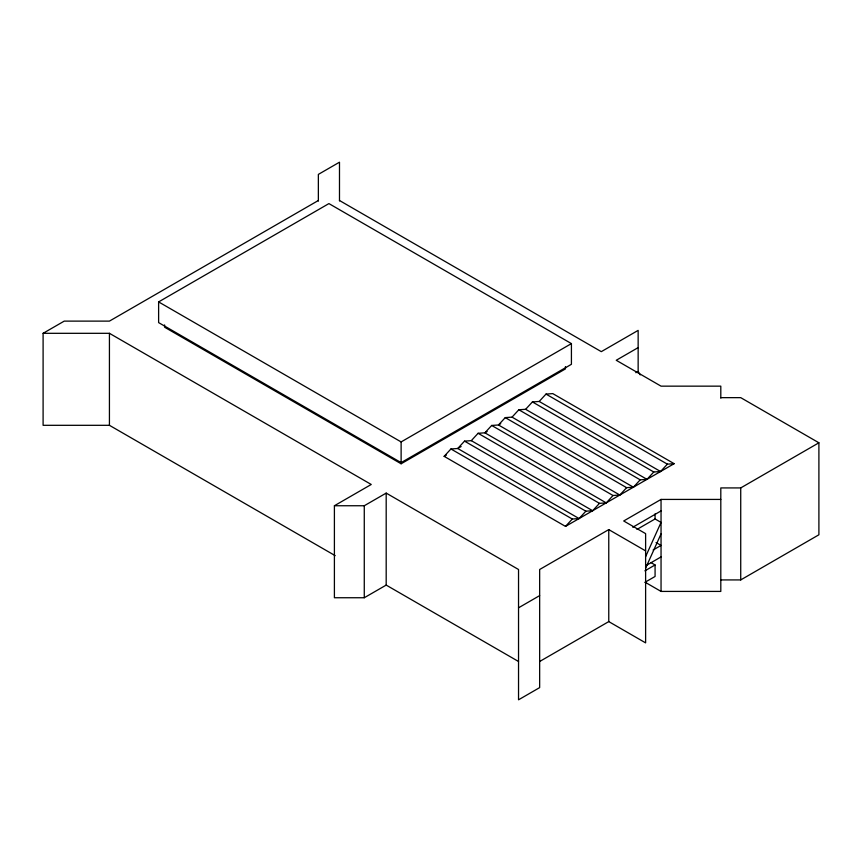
<?xml version="1.0" encoding="UTF-8"?>
<svg xmlns="http://www.w3.org/2000/svg" width="862" height="862" viewBox="0 0 862 862"><rect width="100%" height="100%" fill="white"/><g stroke="black" fill="none" stroke-linecap="round" stroke-linejoin="round"><path stroke-width="1.29" d="M645.616 556.636L661.046 522.415L655.077 518.967L636.964 529.43M645.616 568.133L661.046 533.923M674.149 463.681L667.36 464.144L660.561 471.514L653.773 471.988L646.985 479.358L640.197 479.832L633.408 487.202L626.609 487.666L619.821 495.036L613.033 495.51L606.245 502.88L599.456 503.354L592.657 510.724L585.869 511.188L579.081 518.558L457.733 448.499L464.521 441.128L471.309 440.654L478.098 433.284L484.886 432.821L491.685 425.451L498.473 424.977L505.261 417.607L512.05 417.133L518.838 409.762L525.626 409.299L532.425 401.929L539.213 401.455L546.002 394.085L552.79 393.611L674.149 463.681L565.504 526.402L444.145 456.343L450.934 448.973L457.733 448.499L461.127 446.538M565.504 526.402L572.293 519.032L579.081 518.558M335.178 555.645L109.431 425.311L43.1 425.311L43.1 333.314L64.23 321.117L109.431 321.117L318.358 200.501M158.619 301.915L328.918 203.594L571.42 343.604L571.42 364.303L401.121 462.625L158.619 322.614L158.619 301.915L401.121 441.926L571.42 343.604M164.599 324.92L164.599 327.215L401.121 463.778L565.45 368.904L565.45 366.598M518.536 661.499L386.187 585.093L364.27 597.743L334.402 597.743L334.402 505.746L371.242 484.476L109.431 333.314L43.1 333.314M444.145 456.343L446.408 455.039M487.149 431.506L484.886 432.821L606.245 502.88M500.736 423.673L498.473 424.977L619.821 495.036M334.402 505.746L364.27 505.746L386.187 493.096L518.536 569.502L518.536 699.804L539.655 687.607L539.655 569.502L608.766 529.602L645.616 550.883M638.149 347.623L616.233 360.273L661.046 386.154L720.804 386.154L720.804 398.147M720.804 499.421L661.046 499.421L623.7 520.982L645.616 533.632L645.616 642.88L608.766 621.599L539.655 661.499M632.762 527.253L661.046 510.918M518.536 607.807L539.655 595.61M645.369 582.367L661.046 591.418L720.804 591.418L720.804 487.924L740.727 487.924L818.9 442.788L818.9 534.785L740.727 579.921L720.804 579.921M653.127 549.988L661.046 545.42L656.068 542.543M646.338 565.418L661.046 556.917M644.895 570.849L655.077 564.966L655.077 576.473L644.895 582.346M635.844 372.707L638.149 371.457L640.229 374.884M720.804 397.651L740.727 397.651L818.9 442.788M339.488 200.501L601.299 351.653L638.149 330.383L638.149 371.716M546.002 394.085L667.36 464.144M539.213 401.455L660.561 471.514M532.425 401.929L653.773 471.988M525.626 409.299L646.985 479.358M518.838 409.762L640.197 479.832M512.05 417.133L633.408 487.202M505.261 417.607L626.609 487.666M491.685 425.451L613.033 495.51M478.098 433.284L599.456 503.354M471.309 440.654L592.657 510.724M464.521 441.128L585.869 511.188M651.09 562.67L655.077 564.966M450.934 448.973L572.293 519.032M740.727 487.924L740.727 579.921M661.046 499.421L661.046 591.418M655.077 513.86L655.077 518.967M608.766 529.602L608.766 621.599M401.121 441.926L401.121 463.778M386.187 493.096L386.187 585.093M364.27 505.746L364.27 597.743M339.488 200.868L339.488 162.196L318.358 174.393L318.358 201.061M109.431 333.314L109.431 425.311"/></g></svg>
